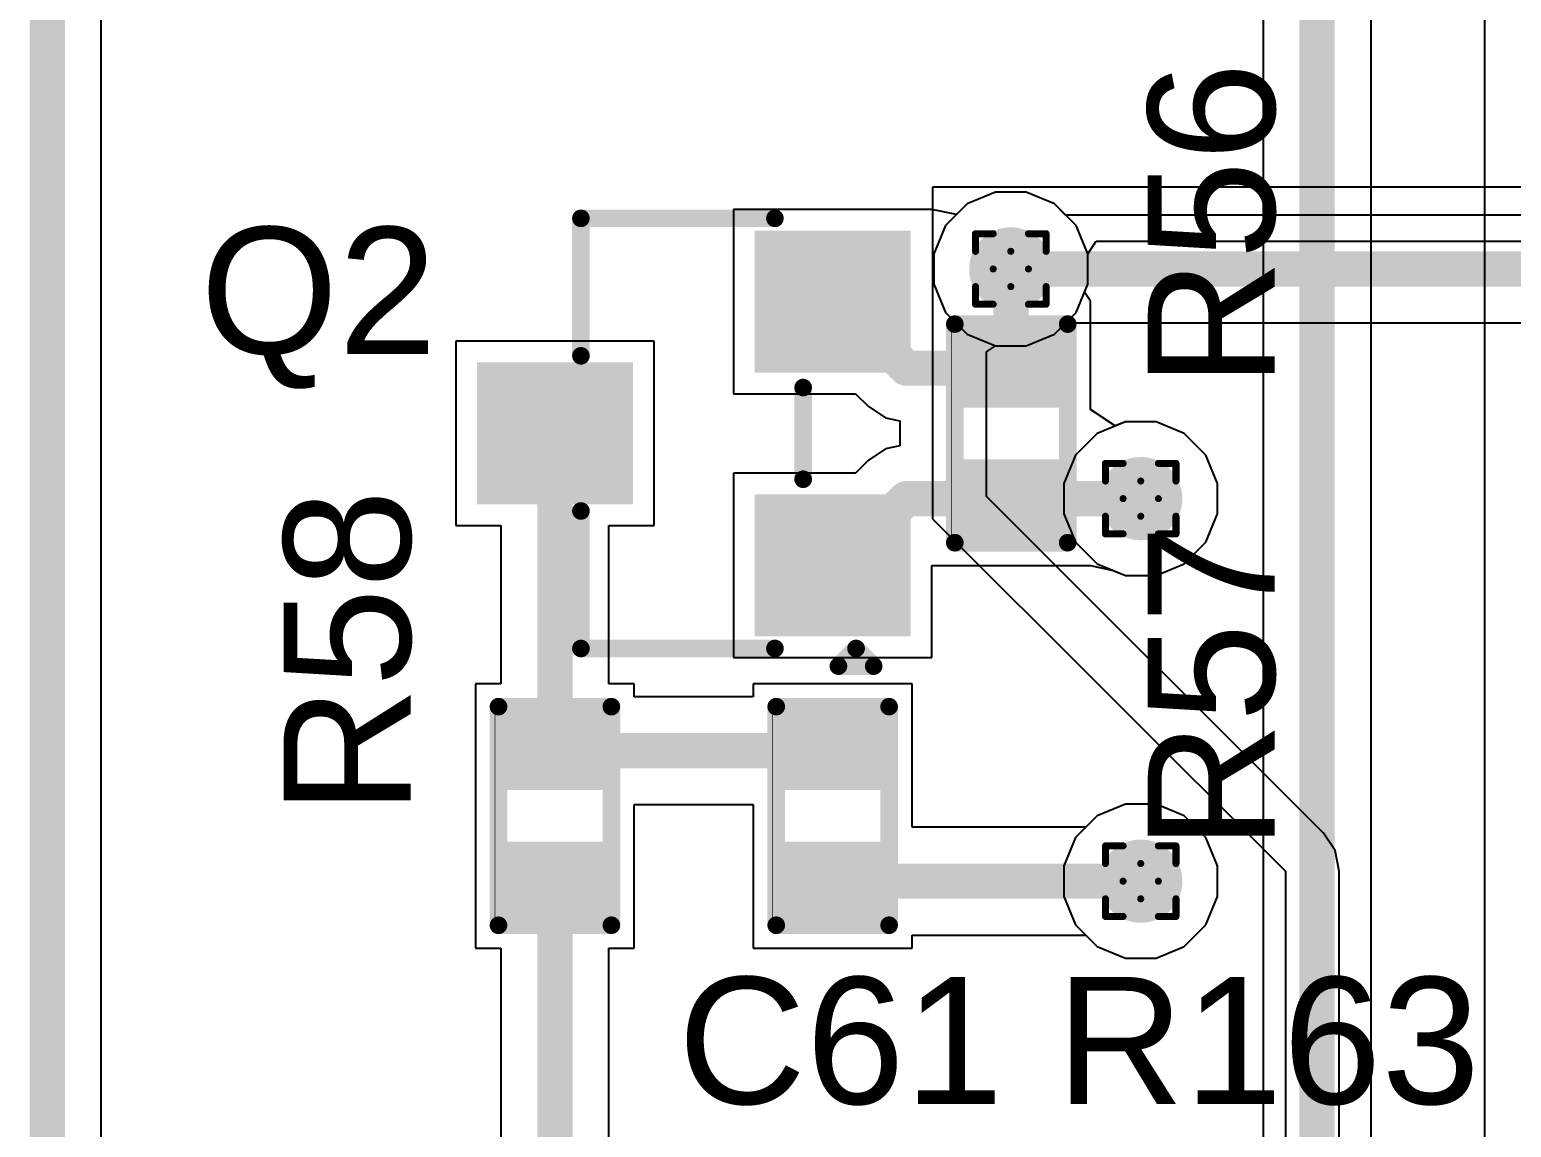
# Model space of a CAD drawing. Header units: inches. Extents: x -11 to 5379, y 0 to 5429.
# Drawn here: x -0.13 to 10.54, y 50.12 to 58.03 of the extents above; entities that cross this region are included whole.
import ezdxf

# ---------------------------------------------------------------- set-up
doc = ezdxf.new("R2010")
doc.units = ezdxf.units.IN
for name, color, linetype in [('Board Outline', 216, 'Continuous'), ('Bottom Layer', 5, 'Continuous'), ('Drill Drawing', 1, 'Continuous'), ('GND', 16, 'Continuous'), ('PWR', 76, 'Continuous'), ('Top Layer', 1, 'Continuous'), ('Top Overlay', 2, 'Continuous'), ('Top Paste', 8, 'Continuous'), ('Top Solder', 216, 'Continuous'), ('Via Holes', 16, 'Continuous')]:
    doc.layers.add(name, color=color, linetype=linetype)
doc.styles.add('Arial', font='', dxfattribs={"height": 0.2})
doc.styles.get('Arial').set_extended_font_data('Arial')

# ---------------------------------------------------------------- blocks, each defined once
blk = doc.blocks.new('R___0402_417')
at = {"layer": 'Top Layer'}
for points in [[(-0.6985, -0.3175), (-0.6985, 0.3174999999999999), (-0.2413000000000001, 0.3175), (-0.2412999999999999, -0.3174999999999999)], [(0.2413000000000001, -0.3175), (0.2412999999999999, 0.3174999999999999), (0.6985, 0.3175), (0.6985, -0.3174999999999999)]]:
    blk.add_hatch(color=1, dxfattribs=at).paths.add_polyline_path(points)
at = {"layer": 'Top Paste'}
for points in [[(-0.6985, -0.3175), (-0.6985, 0.3174999999999999), (-0.2413000000000001, 0.3175), (-0.2412999999999999, -0.3174999999999999)], [(0.2413000000000001, -0.3175), (0.2412999999999999, 0.3174999999999999), (0.6985, 0.3175), (0.6985, -0.3174999999999999)]]:
    blk.add_hatch(color=8, dxfattribs=at).paths.add_polyline_path(points)
at = {"layer": 'Top Solder'}
for points in [[(-0.75350116, -0.3725011600000001), (-0.75350116, 0.3725011599999999), (-0.18629884, 0.3725011600000001), (-0.1862988399999999, -0.3725011599999999)], [(0.18629884, -0.3725011600000001), (0.1862988399999999, 0.3725011599999999), (0.75350116, 0.3725011600000001), (0.75350116, -0.3725011599999999)]]:
    blk.add_hatch(color=216, dxfattribs=at).paths.add_polyline_path(points)
at = {"layer": 'Top Overlay'}
for points in [[(-0.7874, -0.4064, 0.127, 0.127, 0), (-0.7874, 0.4064, 0.127, 0.127, 0)], [(0.7874, 0.4064, 0.127, 0.127, 0), (-0.7874, 0.4064, 0.127, 0.127, 0)], [(0.7874, -0.4064, 0.127, 0.127, 0), (0.7874, 0.4064, 0.127, 0.127, 0)], [(0.7874, -0.4064, 0.127, 0.127, 0), (-0.7874, -0.4064, 0.127, 0.127, 0)], [(0.8128, -0.4318, 0.0032258, 0.0032258, 0), (-0.8128, -0.4318, 0.0032258, 0.0032258, 0)]]:
    blk.add_lwpolyline(points, format="xyseb", dxfattribs=at)
for points in [[(-0.8191499999999999, 0.4064, 0.0635, 0.0635, 1), (-0.7556499999999999, 0.4064, 0.0635, 0.0635, 1)], [(-0.8191499999999999, 0.4064, 0.0635, 0.0635, 1), (-0.7556499999999999, 0.4064, 0.0635, 0.0635, 1)], [(0.7556499999999999, 0.4064, 0.0635, 0.0635, 1), (0.8191499999999999, 0.4064, 0.0635, 0.0635, 1)], [(0.7556499999999999, 0.4064, 0.0635, 0.0635, 1), (0.8191499999999999, 0.4064, 0.0635, 0.0635, 1)], [(-0.8191499999999999, -0.4064, 0.0635, 0.0635, 1), (-0.7556499999999999, -0.4064, 0.0635, 0.0635, 1)], [(-0.8191499999999999, -0.4064, 0.0635, 0.0635, 1), (-0.7556499999999999, -0.4064, 0.0635, 0.0635, 1)], [(0.7556499999999999, -0.4064, 0.0635, 0.0635, 1), (0.8191499999999999, -0.4064, 0.0635, 0.0635, 1)], [(0.7556499999999999, -0.4064, 0.0635, 0.0635, 1), (0.8191499999999999, -0.4064, 0.0635, 0.0635, 1)], [(-0.81360518, -0.4318, 0.0016129, 0.0016129, 1), (-0.8119948199999999, -0.4318, 0.0016129, 0.0016129, 1)], [(0.8119948199999999, -0.4318, 0.0016129, 0.0016129, 1), (0.81360518, -0.4318, 0.0016129, 0.0016129, 1)]]:
    blk.add_lwpolyline(points, format="xyseb", close=True, dxfattribs=at)
blk = doc.blocks.new('R___0402_418')
at = {"layer": 'Top Layer'}
for points in [[(-0.6985, -0.3175), (-0.6985, 0.3174999999999999), (-0.2413000000000001, 0.3175), (-0.2412999999999999, -0.3174999999999999)], [(0.2413000000000001, -0.3175), (0.2412999999999999, 0.3174999999999999), (0.6985, 0.3175), (0.6985, -0.3174999999999999)]]:
    blk.add_hatch(color=1, dxfattribs=at).paths.add_polyline_path(points)
at = {"layer": 'Top Paste'}
for points in [[(-0.6985, -0.3175), (-0.6985, 0.3174999999999999), (-0.2413000000000001, 0.3175), (-0.2412999999999999, -0.3174999999999999)], [(0.2413000000000001, -0.3175), (0.2412999999999999, 0.3174999999999999), (0.6985, 0.3175), (0.6985, -0.3174999999999999)]]:
    blk.add_hatch(color=8, dxfattribs=at).paths.add_polyline_path(points)
at = {"layer": 'Top Solder'}
for points in [[(-0.75350116, -0.3725011600000001), (-0.75350116, 0.3725011599999999), (-0.18629884, 0.3725011600000001), (-0.1862988399999999, -0.3725011599999999)], [(0.18629884, -0.3725011600000001), (0.1862988399999999, 0.3725011599999999), (0.75350116, 0.3725011600000001), (0.75350116, -0.3725011599999999)]]:
    blk.add_hatch(color=216, dxfattribs=at).paths.add_polyline_path(points)
at = {"layer": 'Top Overlay'}
for points in [[(-0.7874, -0.4064, 0.127, 0.127, 0), (-0.7874, 0.4064, 0.127, 0.127, 0)], [(0.7874, 0.4064, 0.127, 0.127, 0), (-0.7874, 0.4064, 0.127, 0.127, 0)], [(0.7874, -0.4064, 0.127, 0.127, 0), (0.7874, 0.4064, 0.127, 0.127, 0)], [(0.7874, -0.4064, 0.127, 0.127, 0), (-0.7874, -0.4064, 0.127, 0.127, 0)], [(0.8128, -0.4318, 0.0032258, 0.0032258, 0), (-0.8128, -0.4318, 0.0032258, 0.0032258, 0)]]:
    blk.add_lwpolyline(points, format="xyseb", dxfattribs=at)
for points in [[(-0.8191499999999999, 0.4064, 0.0635, 0.0635, 1), (-0.7556499999999999, 0.4064, 0.0635, 0.0635, 1)], [(-0.8191499999999999, 0.4064, 0.0635, 0.0635, 1), (-0.7556499999999999, 0.4064, 0.0635, 0.0635, 1)], [(0.7556499999999999, 0.4064, 0.0635, 0.0635, 1), (0.8191499999999999, 0.4064, 0.0635, 0.0635, 1)], [(0.7556499999999999, 0.4064, 0.0635, 0.0635, 1), (0.8191499999999999, 0.4064, 0.0635, 0.0635, 1)], [(-0.8191499999999999, -0.4064, 0.0635, 0.0635, 1), (-0.7556499999999999, -0.4064, 0.0635, 0.0635, 1)], [(-0.8191499999999999, -0.4064, 0.0635, 0.0635, 1), (-0.7556499999999999, -0.4064, 0.0635, 0.0635, 1)], [(0.7556499999999999, -0.4064, 0.0635, 0.0635, 1), (0.8191499999999999, -0.4064, 0.0635, 0.0635, 1)], [(0.7556499999999999, -0.4064, 0.0635, 0.0635, 1), (0.8191499999999999, -0.4064, 0.0635, 0.0635, 1)], [(-0.81360518, -0.4318, 0.0016129, 0.0016129, 1), (-0.8119948199999999, -0.4318, 0.0016129, 0.0016129, 1)], [(0.8119948199999999, -0.4318, 0.0016129, 0.0016129, 1), (0.81360518, -0.4318, 0.0016129, 0.0016129, 1)]]:
    blk.add_lwpolyline(points, format="xyseb", close=True, dxfattribs=at)
blk = doc.blocks.new('R___0402_419')
at = {"layer": 'Top Layer'}
for points in [[(-0.6985, -0.3175), (-0.6985, 0.3174999999999999), (-0.2413000000000001, 0.3175), (-0.2412999999999999, -0.3174999999999999)], [(0.2413000000000001, -0.3175), (0.2412999999999999, 0.3174999999999999), (0.6985, 0.3175), (0.6985, -0.3174999999999999)]]:
    blk.add_hatch(color=1, dxfattribs=at).paths.add_polyline_path(points)
at = {"layer": 'Top Paste'}
for points in [[(-0.6985, -0.3175), (-0.6985, 0.3174999999999999), (-0.2413000000000001, 0.3175), (-0.2412999999999999, -0.3174999999999999)], [(0.2413000000000001, -0.3175), (0.2412999999999999, 0.3174999999999999), (0.6985, 0.3175), (0.6985, -0.3174999999999999)]]:
    blk.add_hatch(color=8, dxfattribs=at).paths.add_polyline_path(points)
at = {"layer": 'Top Solder'}
for points in [[(-0.75350116, -0.3725011600000001), (-0.75350116, 0.3725011599999999), (-0.18629884, 0.3725011600000001), (-0.1862988399999999, -0.3725011599999999)], [(0.18629884, -0.3725011600000001), (0.1862988399999999, 0.3725011599999999), (0.75350116, 0.3725011600000001), (0.75350116, -0.3725011599999999)]]:
    blk.add_hatch(color=216, dxfattribs=at).paths.add_polyline_path(points)
at = {"layer": 'Top Overlay'}
for points in [[(-0.7874, -0.4064, 0.127, 0.127, 0), (-0.7874, 0.4064, 0.127, 0.127, 0)], [(0.7874, 0.4064, 0.127, 0.127, 0), (-0.7874, 0.4064, 0.127, 0.127, 0)], [(0.7874, -0.4064, 0.127, 0.127, 0), (0.7874, 0.4064, 0.127, 0.127, 0)], [(0.7874, -0.4064, 0.127, 0.127, 0), (-0.7874, -0.4064, 0.127, 0.127, 0)], [(0.8128, -0.4318, 0.0032258, 0.0032258, 0), (-0.8128, -0.4318, 0.0032258, 0.0032258, 0)]]:
    blk.add_lwpolyline(points, format="xyseb", dxfattribs=at)
for points in [[(-0.8191499999999999, 0.4064, 0.0635, 0.0635, 1), (-0.7556499999999999, 0.4064, 0.0635, 0.0635, 1)], [(-0.8191499999999999, 0.4064, 0.0635, 0.0635, 1), (-0.7556499999999999, 0.4064, 0.0635, 0.0635, 1)], [(0.7556499999999999, 0.4064, 0.0635, 0.0635, 1), (0.8191499999999999, 0.4064, 0.0635, 0.0635, 1)], [(0.7556499999999999, 0.4064, 0.0635, 0.0635, 1), (0.8191499999999999, 0.4064, 0.0635, 0.0635, 1)], [(-0.8191499999999999, -0.4064, 0.0635, 0.0635, 1), (-0.7556499999999999, -0.4064, 0.0635, 0.0635, 1)], [(-0.8191499999999999, -0.4064, 0.0635, 0.0635, 1), (-0.7556499999999999, -0.4064, 0.0635, 0.0635, 1)], [(0.7556499999999999, -0.4064, 0.0635, 0.0635, 1), (0.8191499999999999, -0.4064, 0.0635, 0.0635, 1)], [(0.7556499999999999, -0.4064, 0.0635, 0.0635, 1), (0.8191499999999999, -0.4064, 0.0635, 0.0635, 1)], [(-0.81360518, -0.4318, 0.0016129, 0.0016129, 1), (-0.8119948199999999, -0.4318, 0.0016129, 0.0016129, 1)], [(0.8119948199999999, -0.4318, 0.0016129, 0.0016129, 1), (0.81360518, -0.4318, 0.0016129, 0.0016129, 1)]]:
    blk.add_lwpolyline(points, format="xyseb", close=True, dxfattribs=at)
blk = doc.blocks.new('S___23_487')
at = {"layer": 'Top Layer'}
for points in [[(-0.41000045, 1.46000089), (0.41000045, 1.46000089), (0.41000045, 0.54000019), (-0.41000045, 0.54000019)], [(-1.36000109, -0.54000019), (-0.54000019, -0.54000019), (-0.54000019, -1.46000089), (-1.36000109, -1.46000089)], [(0.54000019, -0.54000019), (1.36000109, -0.54000019), (1.36000109, -1.46000089), (0.54000019, -1.46000089)]]:
    blk.add_hatch(color=1, dxfattribs=at).paths.add_polyline_path(points)
at = {"layer": 'Top Paste'}
for points in [[(-0.41000045, 1.46000089), (0.41000045, 1.46000089), (0.41000045, 0.54000019), (-0.41000045, 0.54000019)], [(-1.36000109, -0.54000019), (-0.54000019, -0.54000019), (-0.54000019, -1.46000089), (-1.36000109, -1.46000089)], [(0.54000019, -0.54000019), (1.36000109, -0.54000019), (1.36000109, -1.46000089), (0.54000019, -1.46000089)]]:
    blk.add_hatch(color=8, dxfattribs=at).paths.add_polyline_path(points)
at = {"layer": 'Top Solder'}
for points in [[(-0.51160045, 1.56160089), (0.51160045, 1.56160089), (0.51160045, 0.43840019), (-0.51160045, 0.43840019)], [(-1.46160109, -0.43840019), (-0.43840019, -0.43840019), (-0.43840019, -1.56160089), (-1.46160109, -1.56160089)], [(0.43840019, -0.43840019), (1.46160109, -0.43840019), (1.46160109, -1.56160089), (0.43840019, -1.56160089)]]:
    blk.add_hatch(color=216, dxfattribs=at).paths.add_polyline_path(points)
at = {"layer": 'Top Overlay'}
for points in [[(-1.5494, 0.8128, 0.127, 0.127, 0), (-1.5494, -0.5841999999999999, 0.127, 0.127, 0)], [(-1.5494, 0.8128, 0.127, 0.127, 0), (-0.5588, 0.8128, 0.127, 0.127, 0)], [(0.5588, 0.8128, 0.127, 0.127, 0), (1.5494, 0.8128, 0.127, 0.127, 0)], [(1.5494, 0.8128, 0.127, 0.127, 0), (1.5494, -0.5841999999999999, 0.127, 0.127, 0)], [(-0.3302, -0.7874, 0.127, 0.127, 0), (0.3302, -0.7874, 0.127, 0.127, 0)], [(-1.6764, -1.0414, 0.127, 0.127, 0), (-1.5494, -1.1684, 0.127, 0.127, 0)], [(-1.6764, -1.0414, 0.127, 0.127, 0), (-1.6764, -1.2954, 0.127, 0.127, 0)], [(-1.5494, -1.1684, 0.127, 0.127, 0), (-1.6764, -1.2954, 0.127, 0.127, 0)]]:
    blk.add_lwpolyline(points, format="xyseb", dxfattribs=at)
for points in [[(-1.58115, 0.8128, 0.0635, 0.0635, 1), (-1.51765, 0.8128, 0.0635, 0.0635, 1)], [(-1.58115, 0.8128, 0.0635, 0.0635, 1), (-1.51765, 0.8128, 0.0635, 0.0635, 1)], [(-0.5905499999999999, 0.8128, 0.0635, 0.0635, 1), (-0.52705, 0.8128, 0.0635, 0.0635, 1)], [(0.52705, 0.8128, 0.0635, 0.0635, 1), (0.5905499999999999, 0.8128, 0.0635, 0.0635, 1)], [(1.51765, 0.8128, 0.0635, 0.0635, 1), (1.58115, 0.8128, 0.0635, 0.0635, 1)], [(1.51765, 0.8128, 0.0635, 0.0635, 1), (1.58115, 0.8128, 0.0635, 0.0635, 1)], [(-1.58115, -0.5841999999999999, 0.0635, 0.0635, 1), (-1.51765, -0.5841999999999999, 0.0635, 0.0635, 1)], [(1.51765, -0.5841999999999999, 0.0635, 0.0635, 1), (1.58115, -0.5841999999999999, 0.0635, 0.0635, 1)], [(-0.36195, -0.7874, 0.0635, 0.0635, 1), (-0.29845, -0.7874, 0.0635, 0.0635, 1)], [(0.29845, -0.7874, 0.0635, 0.0635, 1), (0.36195, -0.7874, 0.0635, 0.0635, 1)], [(-1.70815, -1.0414, 0.0635, 0.0635, 1), (-1.64465, -1.0414, 0.0635, 0.0635, 1)], [(-1.70815, -1.0414, 0.0635, 0.0635, 1), (-1.64465, -1.0414, 0.0635, 0.0635, 1)], [(-1.58115, -1.1684, 0.0635, 0.0635, 1), (-1.51765, -1.1684, 0.0635, 0.0635, 1)], [(-1.58115, -1.1684, 0.0635, 0.0635, 1), (-1.51765, -1.1684, 0.0635, 0.0635, 1)], [(-1.70815, -1.2954, 0.0635, 0.0635, 1), (-1.64465, -1.2954, 0.0635, 0.0635, 1)], [(-1.70815, -1.2954, 0.0635, 0.0635, 1), (-1.64465, -1.2954, 0.0635, 0.0635, 1)]]:
    blk.add_lwpolyline(points, format="xyseb", close=True, dxfattribs=at)

msp = doc.modelspace()

# ---------------------------------------------------------------- hatches: boundary and pattern name
at = {"layer": 'Bottom Layer'}
h = msp.add_hatch(color=5, dxfattribs=at)
edge = h.paths.add_edge_path()
edge.add_arc((6.938487519999999, 56.30751248), 0.2999994, 0, 360)
h = msp.add_hatch(color=5, dxfattribs=at)
edge = h.paths.add_edge_path()
edge.add_arc((7.874, 54.65301236), 0.2999994, 0, 360)
h = msp.add_hatch(color=5, dxfattribs=at)
edge = h.paths.add_edge_path()
edge.add_arc((7.874, 51.89711235999999), 0.2999994, 0, 360)
at = {"layer": 'GND'}
h = msp.add_hatch(color=16, dxfattribs=at)
edge = h.paths.add_edge_path()
edge.add_arc((6.938487519999999, 56.30751248), 0.2999994, 0, 360)
h = msp.add_hatch(color=16, dxfattribs=at)
edge = h.paths.add_edge_path()
edge.add_arc((7.874, 54.65301236), 0.2999994, 0, 360)
h = msp.add_hatch(color=16, dxfattribs=at)
edge = h.paths.add_edge_path()
edge.add_arc((7.874, 51.89711235999999), 0.2999994, 0, 360)
at = {"layer": 'PWR'}
h = msp.add_hatch(color=76, dxfattribs=at)
edge = h.paths.add_edge_path()
edge.add_arc((6.938487519999999, 56.30751248), 0.2999994, 0, 360)
h = msp.add_hatch(color=76, dxfattribs=at)
edge = h.paths.add_edge_path()
edge.add_arc((7.874, 54.65301236), 0.2999994, 0, 360)
h = msp.add_hatch(color=76, dxfattribs=at)
edge = h.paths.add_edge_path()
edge.add_arc((7.874, 51.89711235999999), 0.2999994, 0, 360)
at = {"layer": 'Top Layer'}
h = msp.add_hatch(color=1, dxfattribs=at)
edge = h.paths.add_edge_path()
edge.add_arc((6.938487519999999, 56.30751248), 0.2999994, 0, 360)
h = msp.add_hatch(color=1, dxfattribs=at)
edge = h.paths.add_edge_path()
edge.add_arc((7.874, 54.65301236), 0.2999994, 0, 360)
h = msp.add_hatch(color=1, dxfattribs=at)
edge = h.paths.add_edge_path()
edge.add_arc((7.874, 51.89711235999999), 0.2999994, 0, 360)
at = {"layer": 'Via Holes'}
h = msp.add_hatch(color=7, dxfattribs=at)
edge = h.paths.add_edge_path()
edge.add_arc((6.938487519999999, 56.30751248), 0.1499997, 0, 360)
h = msp.add_hatch(color=7, dxfattribs=at)
edge = h.paths.add_edge_path()
edge.add_arc((7.874, 54.65301236), 0.1499997, 0, 360)
h = msp.add_hatch(color=7, dxfattribs=at)
edge = h.paths.add_edge_path()
edge.add_arc((7.874, 51.89711235999999), 0.1499997, 0, 360)

# ---------------------------------------------------------------- linework, layer by layer
at = {"layer": 'Board Outline'}
msp.add_lwpolyline([(1.27e-05, 1.27e-05, 0.254, 0.254, 0), (1.27e-05, 110.00001368, 0.254, 0.254, 0)], format="xyseb", dxfattribs=at)
at = {"layer": 'Bottom Layer'}
for p, q in [((0.38846506, 9.67152752), (0.38846506, 100.32849632)), ((6.624673059999999, 56.77717118), (6.468828820000001, 56.62132694)), ((6.828289620000001, 56.86151188), (6.624673059999999, 56.77717118)), ((7.04868542, 56.86151188), (6.828289620000001, 56.86151188)), ((7.252301979999999, 56.77717118), (7.04868542, 56.86151188)), ((7.333495619999999, 56.69597754), (7.252301979999999, 56.77717118)), ((56.48794391999999, 56.69597754), (7.333495619999999, 56.69597754)), ((6.468828820000001, 56.62132694), (6.38448812, 56.41771038)), ((6.38448812, 56.41771038), (6.38448812, 56.19731458)), ((6.38448812, 56.19731458), (6.468828820000001, 55.99369802)), ((6.468828820000001, 55.99369802), (6.624673059999999, 55.83785378)), ((7.252301979999999, 55.83785378), (7.333495619999999, 55.91904742)), ((7.333495619999999, 55.91904742), (56.32703746, 55.91904742)), ((6.624673059999999, 55.83785378), (6.828289620000001, 55.75351308)), ((7.04868542, 55.75351308), (7.252301979999999, 55.83785378)), ((6.828289620000001, 55.75351308), (7.04868542, 55.75351308)), ((7.763802099999999, 55.20701176), (7.560185539999999, 55.12267106)), ((7.9841979, 55.20701176), (7.763802099999999, 55.20701176)), ((8.18781446, 55.12267106), (7.9841979, 55.20701176)), ((7.560185539999999, 55.12267106), (7.404341299999999, 54.96682682)), ((8.3436587, 54.96682682), (8.18781446, 55.12267106)), ((7.404341299999999, 54.96682682), (7.320000599999999, 54.76321025999999)), ((8.427999400000001, 54.76321025999999), (8.3436587, 54.96682682)), ((7.320000599999999, 54.76321025999999), (7.320000599999999, 54.54281446)), ((8.427999400000001, 54.54281446), (8.427999400000001, 54.76321025999999)), ((7.320000599999999, 54.54281446), (7.404341299999999, 54.33919789999999)), ((8.3436587, 54.33919789999999), (8.427999400000001, 54.54281446)), ((7.404341299999999, 54.33919789999999), (7.560185539999999, 54.18335366)), ((8.18781446, 54.18335366), (8.3436587, 54.33919789999999)), ((7.560185539999999, 54.18335366), (7.763802099999999, 54.09901296)), ((7.763802099999999, 54.09901296), (7.9841979, 54.09901296)), ((7.9841979, 54.09901296), (8.18781446, 54.18335366)), ((7.763802099999999, 52.45111176), (7.560185539999999, 52.36677105999999)), ((7.9841979, 52.45111176), (7.763802099999999, 52.45111176)), ((8.18781446, 52.36677105999999), (7.9841979, 52.45111176)), ((7.560185539999999, 52.36677105999999), (7.404341299999999, 52.21092682)), ((8.3436587, 52.21092682), (8.18781446, 52.36677105999999)), ((7.404341299999999, 52.21092682), (7.320000599999999, 52.00731026)), ((8.427999400000001, 52.00731026), (8.3436587, 52.21092682)), ((7.320000599999999, 52.00731026), (7.320000599999999, 51.78691446)), ((8.427999400000001, 51.78691446), (8.427999400000001, 52.00731026)), ((7.320000599999999, 51.78691446), (7.404341299999999, 51.58329790000001)), ((8.3436587, 51.58329790000001), (8.427999400000001, 51.78691446)), ((7.404341299999999, 51.58329790000001), (7.560185539999999, 51.42745365999999)), ((8.18781446, 51.42745365999999), (8.3436587, 51.58329790000001)), ((7.560185539999999, 51.42745365999999), (7.763802099999999, 51.34311295999999)), ((7.763802099999999, 51.34311295999999), (7.9841979, 51.34311295999999)), ((7.9841979, 51.34311295999999), (8.18781446, 51.42745365999999))]:
    msp.add_line(p, q, dxfattribs=at)
msp.add_lwpolyline([(6.938487519999999, 56.30751248, 0.254, 0.254, 0), (56.48794391999999, 56.30751248, 0.254, 0.254, 0)], format="xyseb", dxfattribs=at)
msp.add_lwpolyline([(6.874987519999999, 56.30751248, 0.127, 0.127, 1), (7.001987519999999, 56.30751248, 0.127, 0.127, 1)], format="xyseb", close=True, dxfattribs=at)
at = {"layer": 'Drill Drawing'}
for points in [[(6.684487519999999, 56.43451248, 0.0508, 0.0508, 0), (6.684487519999999, 56.56151248, 0.0508, 0.0508, 0)], [(6.684487519999999, 56.56151248, 0.0508, 0.0508, 0), (6.811487519999999, 56.56151248, 0.0508, 0.0508, 0)], [(6.811487519999999, 56.56151248, 0.0508, 0.0508, 0), (6.938487519999999, 56.43451248, 0.0508, 0.0508, 0)], [(6.938487519999999, 56.43451248, 0.0508, 0.0508, 0), (7.06548752, 56.56151248, 0.0508, 0.0508, 0)], [(7.06548752, 56.56151248, 0.0508, 0.0508, 0), (7.192487519999999, 56.56151248, 0.0508, 0.0508, 0)], [(7.192487519999999, 56.43451248, 0.0508, 0.0508, 0), (7.192487519999999, 56.56151248, 0.0508, 0.0508, 0)], [(6.684487519999999, 56.43451248, 0.0508, 0.0508, 0), (6.811487519999999, 56.30751248, 0.0508, 0.0508, 0)], [(7.06548752, 56.30751248, 0.0508, 0.0508, 0), (7.192487519999999, 56.43451248, 0.0508, 0.0508, 0)], [(6.684487519999999, 56.18051248, 0.0508, 0.0508, 0), (6.811487519999999, 56.30751248, 0.0508, 0.0508, 0)], [(7.06548752, 56.30751248, 0.0508, 0.0508, 0), (7.192487519999999, 56.18051248, 0.0508, 0.0508, 0)], [(6.684487519999999, 56.05351247999999, 0.0508, 0.0508, 0), (6.684487519999999, 56.18051248, 0.0508, 0.0508, 0)], [(6.811487519999999, 56.05351247999999, 0.0508, 0.0508, 0), (6.938487519999999, 56.18051248, 0.0508, 0.0508, 0)], [(6.938487519999999, 56.18051248, 0.0508, 0.0508, 0), (7.06548752, 56.05351247999999, 0.0508, 0.0508, 0)], [(7.192487519999999, 56.05351247999999, 0.0508, 0.0508, 0), (7.192487519999999, 56.18051248, 0.0508, 0.0508, 0)], [(6.684487519999999, 56.05351247999999, 0.0508, 0.0508, 0), (6.811487519999999, 56.05351247999999, 0.0508, 0.0508, 0)], [(7.06548752, 56.05351247999999, 0.0508, 0.0508, 0), (7.192487519999999, 56.05351247999999, 0.0508, 0.0508, 0)], [(7.619999999999999, 54.78001235999999, 0.0508, 0.0508, 0), (7.619999999999999, 54.90701236, 0.0508, 0.0508, 0)], [(7.619999999999999, 54.90701236, 0.0508, 0.0508, 0), (7.746999999999999, 54.90701236, 0.0508, 0.0508, 0)], [(7.746999999999999, 54.90701236, 0.0508, 0.0508, 0), (7.874, 54.78001235999999, 0.0508, 0.0508, 0)], [(7.874, 54.78001235999999, 0.0508, 0.0508, 0), (8.001, 54.90701236, 0.0508, 0.0508, 0)], [(8.001, 54.90701236, 0.0508, 0.0508, 0), (8.128, 54.90701236, 0.0508, 0.0508, 0)], [(8.128, 54.78001235999999, 0.0508, 0.0508, 0), (8.128, 54.90701236, 0.0508, 0.0508, 0)], [(7.619999999999999, 54.78001235999999, 0.0508, 0.0508, 0), (7.746999999999999, 54.65301236, 0.0508, 0.0508, 0)], [(8.001, 54.65301236, 0.0508, 0.0508, 0), (8.128, 54.78001235999999, 0.0508, 0.0508, 0)], [(7.619999999999999, 54.52601236, 0.0508, 0.0508, 0), (7.746999999999999, 54.65301236, 0.0508, 0.0508, 0)], [(8.001, 54.65301236, 0.0508, 0.0508, 0), (8.128, 54.52601236, 0.0508, 0.0508, 0)], [(7.619999999999999, 54.39901235999999, 0.0508, 0.0508, 0), (7.619999999999999, 54.52601236, 0.0508, 0.0508, 0)], [(7.746999999999999, 54.39901235999999, 0.0508, 0.0508, 0), (7.874, 54.52601236, 0.0508, 0.0508, 0)], [(7.874, 54.52601236, 0.0508, 0.0508, 0), (8.001, 54.39901235999999, 0.0508, 0.0508, 0)], [(8.128, 54.39901235999999, 0.0508, 0.0508, 0), (8.128, 54.52601236, 0.0508, 0.0508, 0)], [(7.619999999999999, 54.39901235999999, 0.0508, 0.0508, 0), (7.746999999999999, 54.39901235999999, 0.0508, 0.0508, 0)], [(8.001, 54.39901235999999, 0.0508, 0.0508, 0), (8.128, 54.39901235999999, 0.0508, 0.0508, 0)], [(7.619999999999999, 52.02411236, 0.0508, 0.0508, 0), (7.619999999999999, 52.15111236, 0.0508, 0.0508, 0)], [(7.619999999999999, 52.15111236, 0.0508, 0.0508, 0), (7.746999999999999, 52.15111236, 0.0508, 0.0508, 0)], [(7.746999999999999, 52.15111236, 0.0508, 0.0508, 0), (7.874, 52.02411236, 0.0508, 0.0508, 0)], [(7.874, 52.02411236, 0.0508, 0.0508, 0), (8.001, 52.15111236, 0.0508, 0.0508, 0)], [(8.001, 52.15111236, 0.0508, 0.0508, 0), (8.128, 52.15111236, 0.0508, 0.0508, 0)], [(8.128, 52.02411236, 0.0508, 0.0508, 0), (8.128, 52.15111236, 0.0508, 0.0508, 0)], [(7.619999999999999, 52.02411236, 0.0508, 0.0508, 0), (7.746999999999999, 51.89711235999999, 0.0508, 0.0508, 0)], [(8.001, 51.89711235999999, 0.0508, 0.0508, 0), (8.128, 52.02411236, 0.0508, 0.0508, 0)], [(7.619999999999999, 51.77011236, 0.0508, 0.0508, 0), (7.746999999999999, 51.89711235999999, 0.0508, 0.0508, 0)], [(8.001, 51.89711235999999, 0.0508, 0.0508, 0), (8.128, 51.77011236, 0.0508, 0.0508, 0)], [(7.619999999999999, 51.64311236, 0.0508, 0.0508, 0), (7.619999999999999, 51.77011236, 0.0508, 0.0508, 0)], [(7.746999999999999, 51.64311236, 0.0508, 0.0508, 0), (7.874, 51.77011236, 0.0508, 0.0508, 0)], [(7.874, 51.77011236, 0.0508, 0.0508, 0), (8.001, 51.64311236, 0.0508, 0.0508, 0)], [(8.128, 51.64311236, 0.0508, 0.0508, 0), (8.128, 51.77011236, 0.0508, 0.0508, 0)], [(7.619999999999999, 51.64311236, 0.0508, 0.0508, 0), (7.746999999999999, 51.64311236, 0.0508, 0.0508, 0)], [(8.001, 51.64311236, 0.0508, 0.0508, 0), (8.128, 51.64311236, 0.0508, 0.0508, 0)]]:
    msp.add_lwpolyline(points, format="xyseb", dxfattribs=at)
for points in [[(6.671787519999999, 56.56151248, 0.0254, 0.0254, 1), (6.697187519999999, 56.56151248, 0.0254, 0.0254, 1)], [(6.671787519999999, 56.56151248, 0.0254, 0.0254, 1), (6.697187519999999, 56.56151248, 0.0254, 0.0254, 1)], [(6.798787519999999, 56.56151248, 0.0254, 0.0254, 1), (6.824187519999999, 56.56151248, 0.0254, 0.0254, 1)], [(6.798787519999999, 56.56151248, 0.0254, 0.0254, 1), (6.824187519999999, 56.56151248, 0.0254, 0.0254, 1)], [(7.05278752, 56.56151248, 0.0254, 0.0254, 1), (7.078187519999999, 56.56151248, 0.0254, 0.0254, 1)], [(7.05278752, 56.56151248, 0.0254, 0.0254, 1), (7.078187519999999, 56.56151248, 0.0254, 0.0254, 1)], [(7.17978752, 56.56151248, 0.0254, 0.0254, 1), (7.20518752, 56.56151248, 0.0254, 0.0254, 1)], [(7.17978752, 56.56151248, 0.0254, 0.0254, 1), (7.20518752, 56.56151248, 0.0254, 0.0254, 1)], [(6.671787519999999, 56.43451248, 0.0254, 0.0254, 1), (6.697187519999999, 56.43451248, 0.0254, 0.0254, 1)], [(6.671787519999999, 56.43451248, 0.0254, 0.0254, 1), (6.697187519999999, 56.43451248, 0.0254, 0.0254, 1)], [(6.925787519999999, 56.43451248, 0.0254, 0.0254, 1), (6.95118752, 56.43451248, 0.0254, 0.0254, 1)], [(6.925787519999999, 56.43451248, 0.0254, 0.0254, 1), (6.95118752, 56.43451248, 0.0254, 0.0254, 1)], [(7.17978752, 56.43451248, 0.0254, 0.0254, 1), (7.20518752, 56.43451248, 0.0254, 0.0254, 1)], [(7.17978752, 56.43451248, 0.0254, 0.0254, 1), (7.20518752, 56.43451248, 0.0254, 0.0254, 1)], [(6.798787519999999, 56.30751248, 0.0254, 0.0254, 1), (6.824187519999999, 56.30751248, 0.0254, 0.0254, 1)], [(6.798787519999999, 56.30751248, 0.0254, 0.0254, 1), (6.824187519999999, 56.30751248, 0.0254, 0.0254, 1)], [(7.05278752, 56.30751248, 0.0254, 0.0254, 1), (7.078187519999999, 56.30751248, 0.0254, 0.0254, 1)], [(7.05278752, 56.30751248, 0.0254, 0.0254, 1), (7.078187519999999, 56.30751248, 0.0254, 0.0254, 1)], [(6.671787519999999, 56.18051248, 0.0254, 0.0254, 1), (6.697187519999999, 56.18051248, 0.0254, 0.0254, 1)], [(6.671787519999999, 56.18051248, 0.0254, 0.0254, 1), (6.697187519999999, 56.18051248, 0.0254, 0.0254, 1)], [(6.925787519999999, 56.18051248, 0.0254, 0.0254, 1), (6.95118752, 56.18051248, 0.0254, 0.0254, 1)], [(6.925787519999999, 56.18051248, 0.0254, 0.0254, 1), (6.95118752, 56.18051248, 0.0254, 0.0254, 1)], [(7.17978752, 56.18051248, 0.0254, 0.0254, 1), (7.20518752, 56.18051248, 0.0254, 0.0254, 1)], [(7.17978752, 56.18051248, 0.0254, 0.0254, 1), (7.20518752, 56.18051248, 0.0254, 0.0254, 1)], [(6.671787519999999, 56.05351247999999, 0.0254, 0.0254, 1), (6.697187519999999, 56.05351247999999, 0.0254, 0.0254, 1)], [(6.671787519999999, 56.05351247999999, 0.0254, 0.0254, 1), (6.697187519999999, 56.05351247999999, 0.0254, 0.0254, 1)], [(6.798787519999999, 56.05351247999999, 0.0254, 0.0254, 1), (6.824187519999999, 56.05351247999999, 0.0254, 0.0254, 1)], [(6.798787519999999, 56.05351247999999, 0.0254, 0.0254, 1), (6.824187519999999, 56.05351247999999, 0.0254, 0.0254, 1)], [(7.05278752, 56.05351247999999, 0.0254, 0.0254, 1), (7.078187519999999, 56.05351247999999, 0.0254, 0.0254, 1)], [(7.05278752, 56.05351247999999, 0.0254, 0.0254, 1), (7.078187519999999, 56.05351247999999, 0.0254, 0.0254, 1)], [(7.17978752, 56.05351247999999, 0.0254, 0.0254, 1), (7.20518752, 56.05351247999999, 0.0254, 0.0254, 1)], [(7.17978752, 56.05351247999999, 0.0254, 0.0254, 1), (7.20518752, 56.05351247999999, 0.0254, 0.0254, 1)], [(7.6073, 54.90701236, 0.0254, 0.0254, 1), (7.632699999999999, 54.90701236, 0.0254, 0.0254, 1)], [(7.6073, 54.90701236, 0.0254, 0.0254, 1), (7.632699999999999, 54.90701236, 0.0254, 0.0254, 1)], [(7.734299999999999, 54.90701236, 0.0254, 0.0254, 1), (7.7597, 54.90701236, 0.0254, 0.0254, 1)], [(7.734299999999999, 54.90701236, 0.0254, 0.0254, 1), (7.7597, 54.90701236, 0.0254, 0.0254, 1)], [(7.9883, 54.90701236, 0.0254, 0.0254, 1), (8.0137, 54.90701236, 0.0254, 0.0254, 1)], [(7.9883, 54.90701236, 0.0254, 0.0254, 1), (8.0137, 54.90701236, 0.0254, 0.0254, 1)], [(8.1153, 54.90701236, 0.0254, 0.0254, 1), (8.140699999999999, 54.90701236, 0.0254, 0.0254, 1)], [(8.1153, 54.90701236, 0.0254, 0.0254, 1), (8.140699999999999, 54.90701236, 0.0254, 0.0254, 1)], [(7.6073, 54.78001235999999, 0.0254, 0.0254, 1), (7.632699999999999, 54.78001235999999, 0.0254, 0.0254, 1)], [(7.6073, 54.78001235999999, 0.0254, 0.0254, 1), (7.632699999999999, 54.78001235999999, 0.0254, 0.0254, 1)], [(7.861299999999999, 54.78001235999999, 0.0254, 0.0254, 1), (7.886699999999999, 54.78001235999999, 0.0254, 0.0254, 1)], [(7.861299999999999, 54.78001235999999, 0.0254, 0.0254, 1), (7.886699999999999, 54.78001235999999, 0.0254, 0.0254, 1)], [(8.1153, 54.78001235999999, 0.0254, 0.0254, 1), (8.140699999999999, 54.78001235999999, 0.0254, 0.0254, 1)], [(8.1153, 54.78001235999999, 0.0254, 0.0254, 1), (8.140699999999999, 54.78001235999999, 0.0254, 0.0254, 1)], [(7.734299999999999, 54.65301236, 0.0254, 0.0254, 1), (7.7597, 54.65301236, 0.0254, 0.0254, 1)], [(7.734299999999999, 54.65301236, 0.0254, 0.0254, 1), (7.7597, 54.65301236, 0.0254, 0.0254, 1)], [(7.9883, 54.65301236, 0.0254, 0.0254, 1), (8.0137, 54.65301236, 0.0254, 0.0254, 1)], [(7.9883, 54.65301236, 0.0254, 0.0254, 1), (8.0137, 54.65301236, 0.0254, 0.0254, 1)], [(7.6073, 54.52601236, 0.0254, 0.0254, 1), (7.632699999999999, 54.52601236, 0.0254, 0.0254, 1)], [(7.6073, 54.52601236, 0.0254, 0.0254, 1), (7.632699999999999, 54.52601236, 0.0254, 0.0254, 1)], [(7.861299999999999, 54.52601236, 0.0254, 0.0254, 1), (7.886699999999999, 54.52601236, 0.0254, 0.0254, 1)], [(7.861299999999999, 54.52601236, 0.0254, 0.0254, 1), (7.886699999999999, 54.52601236, 0.0254, 0.0254, 1)], [(8.1153, 54.52601236, 0.0254, 0.0254, 1), (8.140699999999999, 54.52601236, 0.0254, 0.0254, 1)], [(8.1153, 54.52601236, 0.0254, 0.0254, 1), (8.140699999999999, 54.52601236, 0.0254, 0.0254, 1)], [(7.6073, 54.39901235999999, 0.0254, 0.0254, 1), (7.632699999999999, 54.39901235999999, 0.0254, 0.0254, 1)], [(7.6073, 54.39901235999999, 0.0254, 0.0254, 1), (7.632699999999999, 54.39901235999999, 0.0254, 0.0254, 1)], [(7.734299999999999, 54.39901235999999, 0.0254, 0.0254, 1), (7.7597, 54.39901235999999, 0.0254, 0.0254, 1)], [(7.734299999999999, 54.39901235999999, 0.0254, 0.0254, 1), (7.7597, 54.39901235999999, 0.0254, 0.0254, 1)], [(7.9883, 54.39901235999999, 0.0254, 0.0254, 1), (8.0137, 54.39901235999999, 0.0254, 0.0254, 1)], [(7.9883, 54.39901235999999, 0.0254, 0.0254, 1), (8.0137, 54.39901235999999, 0.0254, 0.0254, 1)], [(8.1153, 54.39901235999999, 0.0254, 0.0254, 1), (8.140699999999999, 54.39901235999999, 0.0254, 0.0254, 1)], [(8.1153, 54.39901235999999, 0.0254, 0.0254, 1), (8.140699999999999, 54.39901235999999, 0.0254, 0.0254, 1)], [(7.6073, 52.15111236, 0.0254, 0.0254, 1), (7.632699999999999, 52.15111236, 0.0254, 0.0254, 1)], [(7.6073, 52.15111236, 0.0254, 0.0254, 1), (7.632699999999999, 52.15111236, 0.0254, 0.0254, 1)], [(7.734299999999999, 52.15111236, 0.0254, 0.0254, 1), (7.7597, 52.15111236, 0.0254, 0.0254, 1)], [(7.734299999999999, 52.15111236, 0.0254, 0.0254, 1), (7.7597, 52.15111236, 0.0254, 0.0254, 1)], [(7.9883, 52.15111236, 0.0254, 0.0254, 1), (8.0137, 52.15111236, 0.0254, 0.0254, 1)], [(7.9883, 52.15111236, 0.0254, 0.0254, 1), (8.0137, 52.15111236, 0.0254, 0.0254, 1)], [(8.1153, 52.15111236, 0.0254, 0.0254, 1), (8.140699999999999, 52.15111236, 0.0254, 0.0254, 1)], [(8.1153, 52.15111236, 0.0254, 0.0254, 1), (8.140699999999999, 52.15111236, 0.0254, 0.0254, 1)], [(7.6073, 52.02411236, 0.0254, 0.0254, 1), (7.632699999999999, 52.02411236, 0.0254, 0.0254, 1)], [(7.6073, 52.02411236, 0.0254, 0.0254, 1), (7.632699999999999, 52.02411236, 0.0254, 0.0254, 1)], [(7.861299999999999, 52.02411236, 0.0254, 0.0254, 1), (7.886699999999999, 52.02411236, 0.0254, 0.0254, 1)], [(7.861299999999999, 52.02411236, 0.0254, 0.0254, 1), (7.886699999999999, 52.02411236, 0.0254, 0.0254, 1)], [(8.1153, 52.02411236, 0.0254, 0.0254, 1), (8.140699999999999, 52.02411236, 0.0254, 0.0254, 1)], [(8.1153, 52.02411236, 0.0254, 0.0254, 1), (8.140699999999999, 52.02411236, 0.0254, 0.0254, 1)], [(7.734299999999999, 51.89711235999999, 0.0254, 0.0254, 1), (7.7597, 51.89711235999999, 0.0254, 0.0254, 1)], [(7.734299999999999, 51.89711235999999, 0.0254, 0.0254, 1), (7.7597, 51.89711235999999, 0.0254, 0.0254, 1)], [(7.9883, 51.89711235999999, 0.0254, 0.0254, 1), (8.0137, 51.89711235999999, 0.0254, 0.0254, 1)], [(7.9883, 51.89711235999999, 0.0254, 0.0254, 1), (8.0137, 51.89711235999999, 0.0254, 0.0254, 1)], [(7.6073, 51.77011236, 0.0254, 0.0254, 1), (7.632699999999999, 51.77011236, 0.0254, 0.0254, 1)], [(7.6073, 51.77011236, 0.0254, 0.0254, 1), (7.632699999999999, 51.77011236, 0.0254, 0.0254, 1)], [(7.861299999999999, 51.77011236, 0.0254, 0.0254, 1), (7.886699999999999, 51.77011236, 0.0254, 0.0254, 1)], [(7.861299999999999, 51.77011236, 0.0254, 0.0254, 1), (7.886699999999999, 51.77011236, 0.0254, 0.0254, 1)], [(8.1153, 51.77011236, 0.0254, 0.0254, 1), (8.140699999999999, 51.77011236, 0.0254, 0.0254, 1)], [(8.1153, 51.77011236, 0.0254, 0.0254, 1), (8.140699999999999, 51.77011236, 0.0254, 0.0254, 1)], [(7.6073, 51.64311236, 0.0254, 0.0254, 1), (7.632699999999999, 51.64311236, 0.0254, 0.0254, 1)], [(7.6073, 51.64311236, 0.0254, 0.0254, 1), (7.632699999999999, 51.64311236, 0.0254, 0.0254, 1)], [(7.734299999999999, 51.64311236, 0.0254, 0.0254, 1), (7.7597, 51.64311236, 0.0254, 0.0254, 1)], [(7.734299999999999, 51.64311236, 0.0254, 0.0254, 1), (7.7597, 51.64311236, 0.0254, 0.0254, 1)], [(7.9883, 51.64311236, 0.0254, 0.0254, 1), (8.0137, 51.64311236, 0.0254, 0.0254, 1)], [(7.9883, 51.64311236, 0.0254, 0.0254, 1), (8.0137, 51.64311236, 0.0254, 0.0254, 1)], [(8.1153, 51.64311236, 0.0254, 0.0254, 1), (8.140699999999999, 51.64311236, 0.0254, 0.0254, 1)], [(8.1153, 51.64311236, 0.0254, 0.0254, 1), (8.140699999999999, 51.64311236, 0.0254, 0.0254, 1)]]:
    msp.add_lwpolyline(points, format="xyseb", close=True, dxfattribs=at)
at = {"layer": 'GND'}
for p, q in [((0.38846506, 0.38846506), (0.38846506, 109.61156132)), ((10.34880836, 106.045), (10.34880836, 7.619999999999999)), ((6.624673059999999, 56.77717118), (6.468828820000001, 56.62132694)), ((6.828289620000001, 56.86151188), (6.624673059999999, 56.77717118)), ((7.04868542, 56.86151188), (6.828289620000001, 56.86151188)), ((7.252301979999999, 56.77717118), (7.04868542, 56.86151188)), ((7.40814622, 56.62132694), (7.252301979999999, 56.77717118)), ((6.468828820000001, 56.62132694), (6.38448812, 56.41771038)), ((7.49248692, 56.41771038), (7.40814622, 56.62132694)), ((6.38448812, 56.41771038), (6.38448812, 56.19731458)), ((7.49248692, 56.19731458), (7.49248692, 56.41771038)), ((6.38448812, 56.19731458), (6.468828820000001, 55.99369802)), ((7.40814622, 55.99369802), (7.49248692, 56.19731458)), ((6.468828820000001, 55.99369802), (6.624673059999999, 55.83785378)), ((7.252301979999999, 55.83785378), (7.40814622, 55.99369802)), ((6.624673059999999, 55.83785378), (6.828289620000001, 55.75351308)), ((7.04868542, 55.75351308), (7.252301979999999, 55.83785378)), ((6.828289620000001, 55.75351308), (7.04868542, 55.75351308)), ((7.763802099999999, 55.20701176), (7.560185539999999, 55.12267106)), ((7.9841979, 55.20701176), (7.763802099999999, 55.20701176)), ((8.18781446, 55.12267106), (7.9841979, 55.20701176)), ((7.560185539999999, 55.12267106), (7.404341299999999, 54.96682682)), ((8.3436587, 54.96682682), (8.18781446, 55.12267106)), ((7.404341299999999, 54.96682682), (7.320000599999999, 54.76321025999999)), ((8.427999400000001, 54.76321025999999), (8.3436587, 54.96682682)), ((7.320000599999999, 54.76321025999999), (7.320000599999999, 54.54281446)), ((8.427999400000001, 54.54281446), (8.427999400000001, 54.76321025999999)), ((7.320000599999999, 54.54281446), (7.404341299999999, 54.33919789999999)), ((8.3436587, 54.33919789999999), (8.427999400000001, 54.54281446)), ((7.404341299999999, 54.33919789999999), (7.560185539999999, 54.18335366)), ((8.18781446, 54.18335366), (8.3436587, 54.33919789999999)), ((7.560185539999999, 54.18335366), (7.763802099999999, 54.09901296)), ((7.763802099999999, 54.09901296), (7.9841979, 54.09901296)), ((7.9841979, 54.09901296), (8.18781446, 54.18335366)), ((7.763802099999999, 52.45111176), (7.560185539999999, 52.36677105999999)), ((7.9841979, 52.45111176), (7.763802099999999, 52.45111176)), ((8.18781446, 52.36677105999999), (7.9841979, 52.45111176)), ((7.560185539999999, 52.36677105999999), (7.404341299999999, 52.21092682)), ((8.3436587, 52.21092682), (8.18781446, 52.36677105999999)), ((7.404341299999999, 52.21092682), (7.320000599999999, 52.00731026)), ((8.427999400000001, 52.00731026), (8.3436587, 52.21092682)), ((7.320000599999999, 52.00731026), (7.320000599999999, 51.78691446)), ((8.427999400000001, 51.78691446), (8.427999400000001, 52.00731026)), ((7.320000599999999, 51.78691446), (7.404341299999999, 51.58329790000001)), ((8.3436587, 51.58329790000001), (8.427999400000001, 51.78691446)), ((7.404341299999999, 51.58329790000001), (7.560185539999999, 51.42745365999999)), ((8.18781446, 51.42745365999999), (8.3436587, 51.58329790000001)), ((7.560185539999999, 51.42745365999999), (7.763802099999999, 51.34311295999999)), ((7.763802099999999, 51.34311295999999), (7.9841979, 51.34311295999999)), ((7.9841979, 51.34311295999999), (8.18781446, 51.42745365999999))]:
    msp.add_line(p, q, dxfattribs=at)
at = {"layer": 'PWR'}
for p, q in [((0.38846506, 41.6814), (0.38846506, 109.61156132)), ((10.9982, 56.896), (6.3754, 56.896)), ((6.3754, 56.896), (6.3754, 54.50839999999999)), ((7.49248692, 56.41770784), (7.55250712, 56.50753494)), ((7.55250712, 56.50753494), (10.83729354, 56.50753494)), ((7.49248692, 56.19731458), (7.49248692, 56.41770784)), ((7.40814622, 55.99369802), (7.49248692, 56.19731458)), ((7.252301979999999, 55.83785378), (7.40814622, 55.99369802)), ((7.04868542, 55.75351308), (7.252301979999999, 55.83785378)), ((6.763865059999999, 55.71046516), (6.82829216, 55.75351308)), ((6.763865059999999, 54.66930646), (6.763865059999999, 55.71046516)), ((6.82829216, 55.75351308), (7.04868542, 55.75351308)), ((9.1900883, 52.24308575999999), (6.763865059999999, 54.66930646)), ((6.3754, 54.50839999999999), (8.915399999999998, 51.9684)), ((9.274294379999999, 52.11705858), (9.1900883, 52.24308575999999)), ((9.30386506, 51.9684), (9.274294379999999, 52.11705858)), ((8.915399999999998, 51.9684), (8.915399999999998, 41.6814)), ((9.30386506, 41.6814), (9.30386506, 51.9684))]:
    msp.add_line(p, q, dxfattribs=at)
at = {"layer": 'Top Layer'}
for p, q in [((0.38846506, 9.67152752), (0.38846506, 100.32849632)), ((9.53246506, 46.5302727), (9.53246506, 60.44987147999999)), ((8.75553494, 60.28896502), (8.75553494, 49.96791378)), ((6.624673059999999, 56.77717118), (6.54751294, 56.70001106)), ((6.828289620000001, 56.86151188), (6.624673059999999, 56.77717118)), ((7.04868542, 56.86151188), (6.828289620000001, 56.86151188)), ((7.252301979999999, 56.77717118), (7.04868542, 56.86151188)), ((7.40814622, 56.62132694), (7.252301979999999, 56.77717118)), ((6.3697104, 56.73691218), (4.94171478, 56.73691218)), ((4.94171478, 56.73691218), (4.94171478, 55.40891382)), ((6.369712939999999, 56.73691471999999), (6.3697104, 56.73691218)), ((6.54751294, 56.70001106), (6.369712939999999, 56.73691471999999)), ((7.49248692, 56.41771038), (7.40814622, 56.62132694)), ((7.49248692, 56.19731458), (7.49248692, 56.41771038)), ((7.46924846, 56.14121106), (7.49248692, 56.19731458)), ((7.51321586, 56.07541236), (7.46924846, 56.14121106)), ((7.513213319999999, 55.29566538), (7.513213319999999, 56.07541236)), ((7.513213319999999, 56.07541236), (7.51321586, 56.07541236)), ((4.36971186, 55.78691154000001), (2.9417137, 55.78691154000001)), ((2.9417137, 55.78691154000001), (2.9417137, 54.45891318)), ((4.36971186, 54.45891318), (4.36971186, 55.78691154000001)), ((4.94171478, 55.40891382), (5.820341419999999, 55.40891382)), ((5.820341419999999, 55.40891382), (5.911128639999999, 55.31812659999999)), ((5.911128639999999, 55.31812659999999), (6.03715582, 55.23391798)), ((7.691015859999999, 55.17686195999999), (7.513213319999999, 55.29566538)), ((6.03715582, 55.23391798), (6.13952798, 55.2135548)), ((6.13952798, 55.2135548), (6.13952798, 55.03226992)), ((7.763802099999999, 55.20701176), (7.691015859999999, 55.17686195999999)), ((7.9841979, 55.20701176), (7.763802099999999, 55.20701176)), ((8.18781446, 55.12267106), (7.9841979, 55.20701176)), ((8.3436587, 54.96682682), (8.18781446, 55.12267106)), ((6.03715582, 55.01190673999999), (5.911128639999999, 54.92769812)), ((6.13952798, 55.03226992), (6.03715582, 55.01190673999999)), ((8.427999400000001, 54.76321025999999), (8.3436587, 54.96682682)), ((5.911128639999999, 54.92769812), (5.820341419999999, 54.83691089999999)), ((5.820341419999999, 54.83691089999999), (4.94171478, 54.83691089999999)), ((4.94171478, 54.83691089999999), (4.94171478, 53.50891254)), ((8.427999400000001, 54.54281446), (8.427999400000001, 54.76321025999999)), ((8.3436587, 54.33919789999999), (8.427999400000001, 54.54281446)), ((2.9417137, 54.45891318), (3.267247719999999, 54.45891318)), ((3.267247719999999, 54.45891318), (3.267247719999999, 53.31951236)), ((4.04417784, 53.31951236), (4.04417784, 54.45891318)), ((4.04417784, 54.45891318), (4.36971186, 54.45891318)), ((8.18781446, 54.18335366), (8.3436587, 54.33919789999999)), ((6.369712939999999, 53.99281809999999), (6.37021586, 54.17041235999999)), ((6.37021586, 54.17041235999999), (7.51321078, 54.17041235999999)), ((7.51321078, 54.17041235999999), (7.513213319999999, 54.17040982)), ((7.513213319999999, 54.17040982), (7.676431179999999, 54.13520288)), ((7.676431179999999, 54.13520288), (7.763802099999999, 54.09901296)), ((7.763802099999999, 54.09901296), (7.9841979, 54.09901296)), ((7.9841979, 54.09901296), (8.18781446, 54.18335366)), ((6.369712939999999, 53.50891254), (6.369712939999999, 53.99281809999999)), ((4.94171478, 53.50891254), (6.369712939999999, 53.50891254)), ((3.267247719999999, 53.31951236), (3.08421278, 53.31951236)), ((3.08421278, 53.31951236), (3.08421278, 52.35431236)), ((4.22721278, 53.31951236), (4.04417784, 53.31951236)), ((4.22721278, 53.22537741999999), (4.22721278, 53.31951236)), ((6.227213859999999, 53.31951236), (5.08421386, 53.31951236)), ((5.08421386, 53.31951236), (5.08421386, 53.22537741999999)), ((6.227213859999999, 52.28557742), (6.227213859999999, 53.31951236)), ((5.08421386, 53.22537741999999), (4.22721278, 53.22537741999999)), ((4.22721278, 51.41451236), (4.22721278, 52.4484473)), ((4.22721278, 52.4484473), (5.08421386, 52.4484473)), ((5.08421386, 52.4484473), (5.08421386, 51.41451236)), ((7.763802099999999, 52.45111176), (7.560185539999999, 52.36677105999999)), ((7.9841979, 52.45111176), (7.763802099999999, 52.45111176)), ((8.18781446, 52.36677105999999), (7.9841979, 52.45111176)), ((3.08421278, 52.35431236), (3.08421278, 51.41451236)), ((7.4789919, 52.28557742), (6.227213859999999, 52.28557742)), ((7.560185539999999, 52.36677105999999), (7.4789919, 52.28557742)), ((8.3436587, 52.21092682), (8.18781446, 52.36677105999999)), ((8.427999400000001, 52.00731026), (8.3436587, 52.21092682)), ((8.427999400000001, 51.78691446), (8.427999400000001, 52.00731026)), ((8.3436587, 51.58329790000001), (8.427999400000001, 51.78691446)), ((8.18781446, 51.42745365999999), (8.3436587, 51.58329790000001)), ((6.227213859999999, 51.41451236), (6.227213859999999, 51.5086473)), ((6.227213859999999, 51.5086473), (7.4789919, 51.5086473)), ((7.4789919, 51.5086473), (7.560185539999999, 51.42745365999999)), ((3.08421278, 51.41451236), (3.267247719999999, 51.41451236)), ((3.267247719999999, 51.41451236), (3.267247719999999, 46.46963273999999)), ((4.04417784, 46.47196446), (4.04417784, 51.41451236)), ((4.04417784, 51.41451236), (4.22721278, 51.41451236)), ((5.08421386, 51.41451236), (6.227213859999999, 51.41451236)), ((7.560185539999999, 51.42745365999999), (7.763802099999999, 51.34311295999999)), ((7.763802099999999, 51.34311295999999), (7.9841979, 51.34311295999999)), ((7.9841979, 51.34311295999999), (8.18781446, 51.42745365999999))]:
    msp.add_line(p, q, dxfattribs=at)
for points in [[(9.143999999999998, 46.36936624, 0.254, 0.254, 0), (9.143999999999998, 60.44987147999999, 0.254, 0.254, 0)], [(6.938487519999999, 56.30751248, 0.254, 0.254, 0), (6.940100419999999, 56.30589958, 0.254, 0.254, 0)], [(6.940100419999999, 55.59442525999999, 0.254, 0.254, 0), (6.940100419999999, 56.30589958, 0.254, 0.254, 0)], [(5.65571386, 56.07291299999999, 0.254, 0.254, 0), (5.70571376, 56.07291299999999, 0.254, 0.254, 0)], [(5.70571376, 56.07291299999999, 0.254, 0.254, 0), (6.1858144, 55.59281236, 0.254, 0.254, 0)], [(6.1858144, 55.59281236, 0.254, 0.254, 0), (6.941713319999999, 55.59281236, 0.254, 0.254, 0)], [(6.940100419999999, 55.59442525999999, 0.254, 0.254, 0), (6.941713319999999, 55.59281236, 0.254, 0.254, 0)], [(3.65571278, 52.83691236, 0.254, 0.254, 0), (3.65571278, 55.12291236, 0.254, 0.254, 0)], [(5.70571376, 54.17291172, 0.254, 0.254, 0), (6.1858144, 54.65301236, 0.254, 0.254, 0)], [(6.1858144, 54.65301236, 0.254, 0.254, 0), (6.941713319999999, 54.65301236, 0.254, 0.254, 0)], [(6.941713319999999, 54.65301236, 0.254, 0.254, 0), (7.874, 54.65301236, 0.254, 0.254, 0)], [(5.65571386, 54.17291172, 0.254, 0.254, 0), (5.70571376, 54.17291172, 0.254, 0.254, 0)], [(3.65571278, 52.83691236, 0.254, 0.254, 0), (5.65571386, 52.83691236, 0.254, 0.254, 0)], [(3.65571278, 45.76872228, 0.254, 0.254, 0), (3.65571278, 51.89711235999999, 0.254, 0.254, 0)], [(5.65571386, 51.89711235999999, 0.254, 0.254, 0), (7.874, 51.89711235999999, 0.254, 0.254, 0)]]:
    msp.add_lwpolyline(points, format="xyseb", dxfattribs=at)
for points in [[(6.874987519999999, 56.30751248, 0.127, 0.127, 1), (7.001987519999999, 56.30751248, 0.127, 0.127, 1)], [(6.876600419999999, 56.30589958, 0.127, 0.127, 1), (7.003600419999999, 56.30589958, 0.127, 0.127, 1)], [(6.876600419999999, 56.30589958, 0.127, 0.127, 1), (7.003600419999999, 56.30589958, 0.127, 0.127, 1)], [(5.592213859999999, 56.07291299999999, 0.127, 0.127, 1), (5.71921386, 56.07291299999999, 0.127, 0.127, 1)], [(5.64221376, 56.07291299999999, 0.127, 0.127, 1), (5.76921376, 56.07291299999999, 0.127, 0.127, 1)], [(5.64221376, 56.07291299999999, 0.127, 0.127, 1), (5.76921376, 56.07291299999999, 0.127, 0.127, 1)], [(6.1223144, 55.59281236, 0.127, 0.127, 1), (6.249314399999999, 55.59281236, 0.127, 0.127, 1)], [(6.1223144, 55.59281236, 0.127, 0.127, 1), (6.249314399999999, 55.59281236, 0.127, 0.127, 1)], [(6.876600419999999, 55.59442525999999, 0.127, 0.127, 1), (7.003600419999999, 55.59442525999999, 0.127, 0.127, 1)], [(6.876600419999999, 55.59442525999999, 0.127, 0.127, 1), (7.003600419999999, 55.59442525999999, 0.127, 0.127, 1)], [(6.878213319999999, 55.59281236, 0.127, 0.127, 1), (7.005213319999999, 55.59281236, 0.127, 0.127, 1)], [(6.878213319999999, 55.59281236, 0.127, 0.127, 1), (7.005213319999999, 55.59281236, 0.127, 0.127, 1)], [(3.59221278, 55.12291236, 0.127, 0.127, 1), (3.719212779999999, 55.12291236, 0.127, 0.127, 1)], [(6.1223144, 54.65301236, 0.127, 0.127, 1), (6.249314399999999, 54.65301236, 0.127, 0.127, 1)], [(6.1223144, 54.65301236, 0.127, 0.127, 1), (6.249314399999999, 54.65301236, 0.127, 0.127, 1)], [(6.878213319999999, 54.65301236, 0.127, 0.127, 1), (7.005213319999999, 54.65301236, 0.127, 0.127, 1)], [(6.878213319999999, 54.65301236, 0.127, 0.127, 1), (7.005213319999999, 54.65301236, 0.127, 0.127, 1)], [(7.810499999999999, 54.65301236, 0.127, 0.127, 1), (7.9375, 54.65301236, 0.127, 0.127, 1)], [(5.592213859999999, 54.17291172, 0.127, 0.127, 1), (5.71921386, 54.17291172, 0.127, 0.127, 1)], [(5.64221376, 54.17291172, 0.127, 0.127, 1), (5.76921376, 54.17291172, 0.127, 0.127, 1)], [(5.64221376, 54.17291172, 0.127, 0.127, 1), (5.76921376, 54.17291172, 0.127, 0.127, 1)], [(3.59221278, 52.83691236, 0.127, 0.127, 1), (3.719212779999999, 52.83691236, 0.127, 0.127, 1)], [(3.59221278, 52.83691236, 0.127, 0.127, 1), (3.719212779999999, 52.83691236, 0.127, 0.127, 1)], [(5.592213859999999, 52.83691236, 0.127, 0.127, 1), (5.71921386, 52.83691236, 0.127, 0.127, 1)], [(3.59221278, 51.89711235999999, 0.127, 0.127, 1), (3.719212779999999, 51.89711235999999, 0.127, 0.127, 1)], [(5.592213859999999, 51.89711235999999, 0.127, 0.127, 1), (5.71921386, 51.89711235999999, 0.127, 0.127, 1)], [(7.810499999999999, 51.89711235999999, 0.127, 0.127, 1), (7.9375, 51.89711235999999, 0.127, 0.127, 1)]]:
    msp.add_lwpolyline(points, format="xyseb", close=True, dxfattribs=at)

# ---------------------------------------------------------------- block references
for name, p, rotation in [('S___23_487', (4.65571332, 55.12291236), 90), ('R___0402_419', (6.941713319999999, 55.12291236), 270), ('R___0402_417', (3.65571278, 52.36701235999999), 270), ('R___0402_418', (5.65571386, 52.36701235999999), 270)]:
    msp.add_blockref(name, p, dxfattribs=dict(rotation=rotation))

# ---------------------------------------------------------------- texts
at = {"layer": 'Top Overlay', "style": 'Arial'}
for s, p in [('R56', (8.839052679999998, 55.45350606)), ('R58', (2.61605268, 52.37519369999999)), ('R57', (8.839052679999998, 52.1211937))]:
    msp.add_text(s, height=0.9143999999999999, rotation=90, dxfattribs=at).set_placement(p)
for s, p in [('Q2', (1.10207806, 55.69522262)), ('C61', (4.54123552, 50.29214732)), ('R163', (7.264272999999999, 50.29214732))]:
    msp.add_text(s, height=0.9143999999999999, dxfattribs=at).set_placement(p)

doc.saveas('drawing.dxf')
